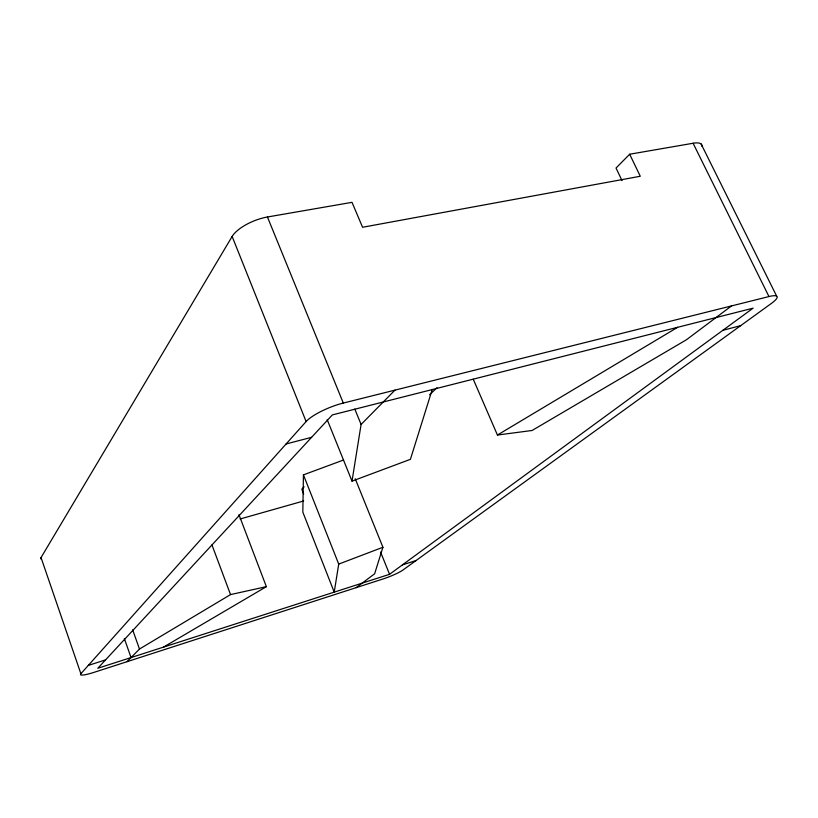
<?xml version="1.0" encoding="UTF-8"?>
<svg xmlns="http://www.w3.org/2000/svg" width="818" height="818" viewBox="0 0 818 818"><rect width="100%" height="100%" fill="white"/><g stroke="black" fill="none" stroke-linecap="round" stroke-linejoin="round"><path stroke-width="1.23" d="M303.437 474.869L302.824 512.14L334.225 592.13L338.713 564.103L303.437 474.869L343.56 460.002M432.211 389.562L410.411 459.327L352.016 481.148L361.096 424.44L354.818 409.092M355.216 478.734L382.926 547.262L374.634 573.786L356.147 587.661M40.9 558.96A17.976 4.059 -19.1 0 1 41.043 557.569L232.138 236.453A29.172 11.442 -22.1 0 1 267.445 216.995L352.006 202.343L362.589 227.261L640.279 176.259L629.676 154.234L693.091 143.252A25.747 7.761 -27.7 0 1 701.977 146.31M80.88 673.725L306.116 421.556A30.174 7.659 -22 0 1 343.304 403.059L768.961 296.556A26.483 5.143 -25.5 0 1 771.21 303.56L403.018 569.972A16.084 2.178 -22 0 1 383.305 578.878L94.05 672.345A18.354 2.638 -20.2 0 1 80.88 673.725L41.043 557.569M126.984 661.701L139.479 649.032L230.533 594.594L266.371 586.659L238.948 514.675M361.096 424.44L394.951 390.135M629.676 154.234L616.026 168.038L622.038 180.625M304.112 486.833L301.791 489.164L303.683 493.98M429.614 394.757L436.996 387.701M731.527 305.922L686.414 339.777L532.089 430.483L497.436 435.033L473.264 379.245M389.552 574.308L753.122 308.151L332.343 414.91L97.802 668.275L389.552 574.308L380.564 552.027M497.436 435.033L677.621 327.312M163.528 647.11L266.371 586.659M382.926 547.262L338.713 564.103M88.324 665.402L105.583 659.881M402.415 564.89L416.086 560.514M240.083 519.001L303.652 500.974M286.106 443.959L311.586 437.323M722.887 330.288L740.679 325.656M701.138 143.999L776.64 296.106M693.091 143.252L768.961 296.556M267.445 216.995L343.304 403.059M327.2 419.665L352.016 481.148M232.138 236.453L306.116 421.556M211.954 544.931L230.533 594.594M132.659 629.809L139.479 649.032M124.316 638.469L131.054 657.57"/></g></svg>
